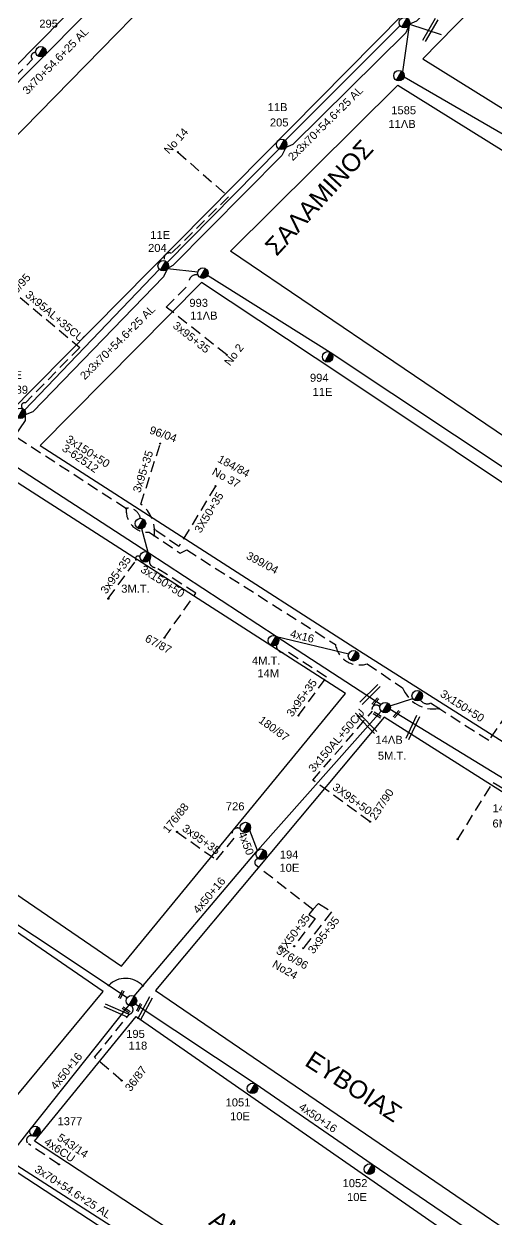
# Model space of a CAD drawing. Header units: millimetres. Extents: x 855 to 3091, y 750 to 2767.
# Drawn here: x 1525 to 1631.3, y 993.4 to 1262.2 of the extents above; entities that cross this region are included whole.
import ezdxf
from ezdxf.enums import TextEntityAlignment as Align

# ---------------------------------------------------------------- set-up
doc = ezdxf.new("R2010")
doc.units = ezdxf.units.MM
doc.linetypes.add('DASHED', pattern=[19.05, 12.7, -6.35])
for name, color, linetype, lineweight in [('3x150+50', 7, 'Continuous', 30), ('3x150+50 XLPE', 7, 'SYN_LINE', 30), ('3x150AL+50CU', 7, 'Continuous', 30), ('3X50+35', 7, 'Continuous', 30), ('3x70+54.6+25 AL', 7, 'SYN_LINE', 30), ('3x95+35', 7, 'Continuous', 30), ('3X95+50', 7, 'Continuous', 30), ('3x95AL+35CU', 7, 'Continuous', 30), ('4x16', 7, 'Continuous', 30), ('4x50', 7, 'Continuous', 30), ('4x50+16', 7, 'Continuous', 30), ('4x50+16AL', 7, 'Continuous', 30), ('4x6CU', 7, 'Continuous', 30), ('Υπόβαθρο ΔΕΗ', 7, 'Continuous', 30)]:
    doc.layers.add(name, color=color, linetype=linetype, lineweight=lineweight)
for name, color, linetype in [('TEXT ΚΑΛΩΔΙΩΝ', 7, 'Continuous'), ('Άγνωστα', 7, 'Continuous'), ('ΑΓΝΩΣΤΟ ΕΝΑΕΡΙΟ ΚΑΛΩΔΙΟ', 7, 'Continuous'), ('ΑΓΝΩΣΤΟ ΥΠΟΓΕΙΟ ΚΑΛΩΔΙΟ', 7, 'DASHED'), ('Μηχανική τομή', 7, 'Continuous'), ('Στύλος ΦΜ', 7, 'Continuous'), ('Στύλος ΦΜ @ 1', 7, 'Continuous'), ('Συνδέσεις', 7, 'Continuous'), ('Τομή', 7, 'Continuous')]:
    doc.layers.add(name, color=color, linetype=linetype)
doc.styles.add('arial', font='arial.ttf')
doc.styles.get("Standard").update_dxf_attribs({"font": 'arial.ttf'})
doc.linetypes.add('SYN_LINE', pattern='A,0.5,-0.0001,["/\\/\\/\\/",Standard,S=0.1,R=0,X=0,Y=-0.05],-0.25', length=0.7501)

# ---------------------------------------------------------------- blocks, each defined once
blk = doc.blocks.new('ΥΠΑΡΧΩΝ ΤΣΙΜΕΝΤΕΝΙΟΣ ΣΤΥΛΟΣ')
at = {"layer": 'Στύλος ΦΜ'}
blk.add_hatch(color=7, dxfattribs=at).paths.add_polyline_path([(-1.29, -2.28, 0.574793), (2.62, 0, 0.268822), (1.3, 2.27)])
at = {"layer": 'Στύλος ΦΜ', "color": 7}
blk.add_line((-1.29, -2.28), (1.3, 2.27), dxfattribs=at)
blk.add_circle((0, 0), 2.62, dxfattribs=at)
at = {"layer": 'Στύλος ΦΜ', "flags": 4}
for tag, p in [('ΑΡΙΘΜΟΣ', (-4.68, 8.05)), ('ΤΥΠΟΣ', (-4.91, 3.03))]:
    blk.add_attdef(tag, p, '', height=4, dxfattribs=at)
blk = doc.blocks.new('ΤΟΜΗ')
at = {"layer": 'Τομή', "ltscale": 40}
for p, q in [((-5.7, 0), (17.1, 0)), ((-5.7, -2.8), (17.1, -2.8))]:
    blk.add_line(p, q, dxfattribs=at)
blk = doc.blocks.new('ΜΗΧΑΝΙΚΗ ΤΟΜΗ')
at = {"layer": 'Μηχανική τομή', "ltscale": 40}
for p, q in [((-1.9, 0.8), (5.7, 0.8)), ((-1.9, -0.8), (5.7, -0.8))]:
    blk.add_line(p, q, dxfattribs=at)
blk = doc.blocks.new('_ΣΥΝΔΕΣΗ')
at = {"layer": 'Συνδέσεις', "linetype": 'SYN_LINE', "ltscale": 40}
blk.add_hatch(color=256, dxfattribs=at).paths.add_polyline_path([(0.5, 0, 1), (-0.5, 0, 1)])
at = {"layer": 'Συνδέσεις'}
blk.add_circle((0, 0), 0.5, dxfattribs=at)

msp = doc.modelspace()

# ---------------------------------------------------------------- linework, layer by layer
at = {"layer": '3x150+50', "color": 6, "linetype": 'DASHED', "lineweight": -3, "ltscale": 0.2}
for points in [[(1480.63, 1203.87, -0.604893), (1481.7, 1202.83), (1517.31, 1169.44, 0.006906), (1520.62, 1166.42), (1523.46, 1169.22), (1548.07, 1153.23, -0.414377), (1551.22, 1151.03, 15.734028)], [(1556.64, 1124.16), (1563.74, 1134.18), (1554.71, 1139.97, -0.538912), (1553.34, 1141.77, 15.799839)], [(1637.94, 1113.15), (1629.63, 1101.01), (1618.4, 1108.21), (1616.52, 1109.42, -0.357985), (1614.26, 1110.19, 84.278791)]]:
    msp.add_lwpolyline(points, format="xyb", dxfattribs=at)
at = {"layer": '3x150+50', "color": 173, "linetype": 'DASHED', "lineweight": -3, "ltscale": 0.2}
msp.add_lwpolyline([(1622.65, 1078.85), (1630.62, 1091.62), (1633.8, 1089.69, 0.634525), (1638.54, 1086.33, -1.881051)], format="xyb", dxfattribs=at)
at = {"layer": '3x150+50', "color": 5, "linetype": 'DASHED', "lineweight": -3, "ltscale": 0.2}
msp.add_lwpolyline([(1590.04, 1063.05), (1577.29, 1072.93, -0.733295), (1577.85, 1074.45, 4.698932)], format="xyb", dxfattribs=at)
at = {"layer": '3x150+50', "color": 30, "linetype": 'DASHED', "lineweight": -3, "ltscale": 0.2}
msp.add_lwpolyline([(1547.01, 1024.55), (1540.92, 1029.79), (1548.75, 1039.48, 0.577482), (1549.27, 1041.33, 21.61572)], format="xyb", dxfattribs=at)
at = {"layer": '3x150+50 XLPE', "color": 6, "linetype": 'DASHED', "lineweight": -3, "ltscale": 0.2}
msp.add_lwpolyline([(1548.07, 1153.23, 0.470907), (1553.18, 1147.93), (1560.16, 1143.21), (1561.65, 1143.91), (1595.12, 1122.66, 0.462281), (1602.29, 1118.31), (1610.22, 1112.89, 0.344706), (1618.4, 1108.21, 0.229457)], format="xyb", dxfattribs=at)
at = {"layer": '3x150AL+50CU', "color": 6, "linetype": 'DASHED', "lineweight": -3, "ltscale": 0.2}
msp.add_lwpolyline([(1590.03, 1092.15), (1603.45, 1107.64, -0.989424), (1605.14, 1108.52, -14.858723)], format="xyb", dxfattribs=at)
at = {"layer": '3X50+35', "color": 6, "linetype": 'DASHED', "lineweight": -3, "ltscale": 0.2}
msp.add_lwpolyline([(1568.12, 1158.24), (1559.9, 1144.68), (1554.39, 1148.51)], dxfattribs=at)
at = {"layer": '3X50+35', "color": 6, "linetype": 'Continuous', "lineweight": -3, "ltscale": 0.2}
msp.add_lwpolyline([(1551.48, 1148.69), (1552.9, 1143.38)], dxfattribs=at)
at = {"layer": '3X50+35', "color": 5, "linetype": 'DASHED', "lineweight": -3, "ltscale": 0.2}
msp.add_lwpolyline([(1590.04, 1063.05), (1589.15, 1061.88), (1590.56, 1061.04), (1585.84, 1054.75)], dxfattribs=at)
at = {"layer": '3x70+54.6+25 AL', "color": 1, "linetype": 'SYN_LINE', "lineweight": -3, "ltscale": 15}
msp.add_lwpolyline([(1483.29, 1209.6), (1507.19, 1232.59), (1529.73, 1255.17), (1554.02, 1279.78), (1578.29, 1304.36), (1599.08, 1327.14)], dxfattribs=at)
at = {"layer": '3x70+54.6+25 AL', "color": 30, "linetype": 'SYN_LINE', "lineweight": -3, "ltscale": 15}
for points in [[(1630.6, 1282.48), (1631.12, 1280.94), (1613.35, 1262.85), (1611.8, 1262.16), (1611, 1260.24), (1585.52, 1235.08), (1583.99, 1234.42), (1583.05, 1232.58), (1558.57, 1207.86), (1557.37, 1207.22), (1556.42, 1205.3), (1527.02, 1174.97), (1525.33, 1174.27)], [(1522.36, 1006.23), (1547.81, 989.84)]]:
    msp.add_lwpolyline(points, dxfattribs=at)
at = {"layer": '3x70+54.6+25 AL', "color": 27, "linetype": 'SYN_LINE', "lineweight": -3, "ltscale": 15}
for points in [[(1609.68, 1261.86), (1583.84, 1235.97)], [(1582.45, 1234.09), (1557.27, 1208.57)], [(1555.5, 1207.02), (1525.13, 1175.37)]]:
    msp.add_lwpolyline(points, dxfattribs=at)
at = {"layer": '3x70+54.6+25 AL', "color": 85, "linetype": 'SYN_LINE', "lineweight": -3, "ltscale": 10}
msp.add_lwpolyline([(1611.71, 1261.94), (1610.22, 1251.44)], dxfattribs=at)
at = {"layer": '3x70+54.6+25 AL', "color": 85, "linetype": 'SYN_LINE', "lineweight": -3, "ltscale": 15}
msp.add_lwpolyline([(1610.57, 1250.34), (1640, 1233.27), (1670.51, 1213.84), (1685.04, 1204.63), (1700.08, 1194.62)], dxfattribs=at)
at = {"layer": '3x70+54.6+25 AL', "color": 27, "linetype": 'SYN_LINE', "lineweight": -3, "ltscale": 7}
msp.add_lwpolyline([(1557.37, 1207.22), (1564.14, 1206.44)], dxfattribs=at)
at = {"layer": '3x70+54.6+25 AL', "color": 30, "linetype": 'SYN_LINE', "lineweight": -3, "ltscale": 10}
msp.add_lwpolyline([(1525.33, 1174.27), (1525.27, 1173.04), (1520.33, 1165.75), (1519.1, 1165.67)], dxfattribs=at)
at = {"layer": '3x70+54.6+25 AL', "color": 6, "linetype": 'SYN_LINE', "lineweight": -3, "ltscale": 7}
msp.add_lwpolyline([(1607.42, 1108.83), (1612.54, 1110.46)], dxfattribs=at)
at = {"layer": '3x95+35', "color": 1, "linetype": 'DASHED', "lineweight": -3, "ltscale": 0.2}
msp.add_lwpolyline([(1506.21, 1261.16), (1520.32, 1247.5), (1526.95, 1254.29, -0.774544), (1527.68, 1255.74, 53.293335)], format="xyb", dxfattribs=at)
at = {"layer": '3x95+35', "color": 27, "linetype": 'DASHED', "lineweight": -3, "ltscale": 0.2}
msp.add_lwpolyline([(1570.69, 1187.76), (1557.03, 1198.53), (1562.24, 1203.67, -0.581143), (1564.18, 1205.77, 23.07258)], format="xyb", dxfattribs=at)
at = {"layer": '3x95+35', "color": 6, "linetype": 'DASHED', "lineweight": -3, "ltscale": 0.2}
msp.add_lwpolyline([(1554.32, 1147.16, 0.277465), (1551.34, 1154.19), (1555.7, 1167.83)], format="xyb", dxfattribs=at)
at = {"layer": '3x95+35', "color": 62, "linetype": 'DASHED', "lineweight": -3, "ltscale": 0.2}
for points in [[(1544.01, 1132.95), (1550.24, 1141.54, -0.952624), (1551.14, 1142.35, -97.188798)], [(1586.83, 1106.65), (1593.11, 1115.3), (1584.16, 1121.11, -0.655466), (1581.86, 1122.53, 1359.881567)]]:
    msp.add_lwpolyline(points, format="xyb", dxfattribs=at)
at = {"layer": '3x95+35', "color": 5, "linetype": 'DASHED', "lineweight": -3, "ltscale": 0.2}
msp.add_lwpolyline([(1559.45, 1080.5), (1568.34, 1074.2), (1572.38, 1079.12, -0.95658), (1573.72, 1081.21, -0.624564)], format="xyb", dxfattribs=at)
msp.add_lwpolyline([(1590.04, 1063.05), (1591.34, 1064.41), (1594.26, 1062.49), (1587.85, 1054.32)], dxfattribs=at)
at = {"layer": '3X95+50', "color": 6, "linetype": 'DASHED', "lineweight": -3, "ltscale": 0.2}
msp.add_lwpolyline([(1602.93, 1082.78), (1590.03, 1092.15)], dxfattribs=at)
at = {"layer": '3x95AL+35CU', "color": 27, "linetype": 'DASHED', "lineweight": -3, "ltscale": 0.2}
msp.add_lwpolyline([(1524.17, 1200.67), (1537.57, 1189.44), (1525.36, 1176.98, 0.867167), (1524.79, 1175.66, 12.335044)], format="xyb", dxfattribs=at)
at = {"layer": '4x16', "color": 62, "linetype": 'Continuous', "lineweight": -3, "ltscale": 0.2}
msp.add_lwpolyline([(1581.88, 1124.45), (1598.13, 1120.57)], dxfattribs=at)
at = {"layer": '4x50', "color": 5, "linetype": 'Continuous', "lineweight": -3, "ltscale": 0.2}
msp.add_lwpolyline([(1577.6, 1076.31), (1575.84, 1080.83)], dxfattribs=at)
at = {"layer": '4x50+16', "color": 5, "linetype": 'Continuous', "lineweight": -3, "ltscale": 0.2}
for points in [[(1549.81, 1043.52), (1577.6, 1076.31), (1605.42, 1107.67)], [(1506.49, 1070.97), (1548.28, 1043.21)]]:
    msp.add_lwpolyline(points, dxfattribs=at)
at = {"layer": '4x50+16', "color": 173, "linetype": 'Continuous', "lineweight": -3, "ltscale": 0.2}
msp.add_lwpolyline([(1607.43, 1108.07), (1637.13, 1089.98), (1673.71, 1066.82), (1703.59, 1047.37)], dxfattribs=at)
at = {"layer": '4x50+16', "color": 30, "lineweight": -3, "ltscale": 0.2}
msp.add_lwpolyline([(1521.9, 1007.8), (1526.47, 1013.66), (1548.64, 1041.48)], dxfattribs=at)
at = {"layer": '4x50+16', "color": 1, "lineweight": -3, "ltscale": 0.2}
msp.add_lwpolyline([(1682.05, 954.8), (1652.77, 971.49), (1629.7, 987.77), (1603.37, 1005.66), (1577.05, 1023.82), (1550.09, 1041.71)], dxfattribs=at)
at = {"layer": '4x50+16AL', "color": 27, "linetype": 'Continuous', "lineweight": -3, "ltscale": 0.2}
msp.add_lwpolyline([(1566.37, 1205.7), (1593.97, 1188.35), (1635.82, 1160.6), (1672.25, 1135.48), (1706.91, 1112.45), (1733.51, 1092.87)], dxfattribs=at)
at = {"layer": '4x6CU', "color": 30, "linetype": 'DASHED', "lineweight": -3, "ltscale": 0.2}
msp.add_lwpolyline([(1532.91, 1005.69), (1526.04, 1010.33, -0.881355), (1526.94, 1012.11, -1.19337)], format="xyb", dxfattribs=at)
at = {"layer": 'ΑΓΝΩΣΤΟ ΕΝΑΕΡΙΟ ΚΑΛΩΔΙΟ', "color": 62, "linetype": 'Continuous', "lineweight": -3, "ltscale": 0.2}
msp.add_lwpolyline([(1518.97, 1165.35), (1552.9, 1143.38), (1581.77, 1124.52), (1605.4, 1109.18)], dxfattribs=at)
at = {"layer": 'ΑΓΝΩΣΤΟ ΥΠΟΓΕΙΟ ΚΑΛΩΔΙΟ', "color": 27, "linetype": 'DASHED', "lineweight": -3, "ltscale": 0.2}
msp.add_lwpolyline([(1559.64, 1233.38), (1571.06, 1223.34), (1558.2, 1210.62, 0.682212), (1556.67, 1208.96, -6.397365)], format="xyb", dxfattribs=at)
at = {"layer": 'Υπόβαθρο ΔΕΗ', "lineweight": -3}
for points in [[(1537.98, 1384.52), (1597.36, 1327.92), (1482.18, 1211.23), (1421.42, 1267.06)], [(1605.02, 1320.45), (1635.87, 1290.24), (1521.61, 1174.65), (1490.14, 1203.13)], [(1643.81, 1284.04), (1614.77, 1254.38), (1773.6, 1155.54), (1788.44, 1178.85)], [(1769.04, 1148.93), (1736.96, 1099.09), (1571.51, 1211.13), (1609.19, 1248.41)], [(1708.22, 1053.32), (1732.45, 1091.78), (1697.24, 1115.98), (1596.99, 1182.85), (1564.95, 1204.08), (1528.64, 1167.36), (1600.57, 1121.19), (1647.79, 1091.28)], [(1521.63, 1160.28), (1466.26, 1105.44), (1546.98, 1050.31), (1597.37, 1111.58)], [(1655.32, 976.15), (1702.71, 1045.13), (1606.09, 1106.27), (1554.66, 1044.85)], [(1527.43, 1010.9), (1550.31, 1038.99), (1651.03, 969.02), (1642.53, 935.34)], [(1640.61, 927.42), (1630.41, 888.55), (1497.54, 974.21), (1521.8, 1005.06)]]:
    msp.add_lwpolyline(points, close=True, dxfattribs=at)
for points in [[(1611.8, 1262.16), (1618.94, 1259.83)], [(1460.47, 1101.23), (1402.66, 1036.33), (1489.16, 979.92), (1542.87, 1044.63)], [(1542.87, 1044.63), (1460.47, 1101.23)]]:
    msp.add_lwpolyline(points, dxfattribs=at)
msp.add_arc((1547.87, 1042.26), 5.29, 42.5091, 135.326, dxfattribs=at)

# ---------------------------------------------------------------- block references
at = {"layer": 'Μηχανική τομή', "lineweight": -3, "xscale": 0.25, "yscale": 0.25, "zscale": 0.25}
for p, rotation in [((1603.77, 1109.47), 47.88416411985654), ((1608.6, 1106.61), 47.88416411985654), ((1604.12, 1107.07), 329.018096811791), ((1546.79, 1043.54), 64.42578626019542), ((1548.39, 1040.12), 145.4579805752666), ((1550.79, 1040.58), 64.42578626019542)]:
    msp.add_blockref('ΜΗΧΑΝΙΚΗ ΤΟΜΗ', p, dxfattribs=dict(at, rotation=rotation))
at = {"layer": 'Στύλος ΦΜ @ 1', "lineweight": -3, "ltscale": 40}
ref = msp.add_blockref('ΥΠΑΡΧΩΝ ΤΣΙΜΕΝΤΕΝΙΟΣ ΣΤΥΛΟΣ', (1610.67, 1262.5), dxfattribs=dict(at, xscale=0.449999999999818, yscale=0.449999999999818, zscale=0.449999999999818))
ref.add_attrib('ΤΥΠΟΣ', '206', (1606.67, 1265.5), dxfattribs={"layer": 'Στύλος ΦΜ', "height": 1.8, "rotation": 360, "flags": 4})
ref.add_attrib('ΑΡΙΘΜΟΣ', '11M', (1606.23, 1268.85), dxfattribs={"layer": 'Στύλος ΦΜ', "height": 1.8, "rotation": 360, "flags": 4})
ref = msp.add_blockref('ΥΠΑΡΧΩΝ ΤΣΙΜΕΝΤΕΝΙΟΣ ΣΤΥΛΟΣ', (1528.84, 1255.95), dxfattribs=dict(at, xscale=0.4499999999998182, yscale=0.4499999999998182, zscale=0.4499999999998182))
ref.add_attrib('ΤΥΠΟΣ', '295', (1528.48, 1261.37), dxfattribs={"layer": 'Στύλος ΦΜ', "height": 1.8, "rotation": 360, "flags": 4})
ref = msp.add_blockref('ΥΠΑΡΧΩΝ ΤΣΙΜΕΝΤΕΝΙΟΣ ΣΤΥΛΟΣ', (1609.42, 1250.58), dxfattribs=dict(at, xscale=0.4499999999998181, yscale=0.4499999999998181, zscale=0.4499999999998181))
ref.add_attrib('ΤΥΠΟΣ', '1585', (1607.69, 1241.89), dxfattribs={"layer": 'Στύλος ΦΜ', "height": 1.8, "flags": 4})
ref.add_attrib('ΑΡΙΘΜΟΣ', '11ΛΒ', (1607.05, 1238.81), dxfattribs={"layer": 'Στύλος ΦΜ', "height": 1.8, "flags": 4})
ref = msp.add_blockref('ΥΠΑΡΧΩΝ ΤΣΙΜΕΝΤΕΝΙΟΣ ΣΤΥΛΟΣ', (1583.03, 1235.11), dxfattribs=dict(at, xscale=0.449999999999818, yscale=0.449999999999818, zscale=0.449999999999818))
ref.add_attrib('ΤΥΠΟΣ', '205', (1580.37, 1239.15), dxfattribs={"layer": 'Στύλος ΦΜ', "height": 1.8, "rotation": 360, "flags": 4})
ref.add_attrib('ΑΡΙΘΜΟΣ', '11B', (1579.87, 1242.6), dxfattribs={"layer": 'Στύλος ΦΜ', "height": 1.8, "rotation": 360, "flags": 4})
ref = msp.add_blockref('ΥΠΑΡΧΩΝ ΤΣΙΜΕΝΤΕΝΙΟΣ ΣΤΥΛΟΣ', (1556.36, 1207.82), dxfattribs=dict(at, xscale=0.449999999999818, yscale=0.449999999999818, zscale=0.449999999999818))
ref.add_attrib('ΤΥΠΟΣ', '204', (1552.96, 1210.93), dxfattribs={"layer": 'Στύλος ΦΜ', "height": 1.8, "rotation": 360, "flags": 4})
ref.add_attrib('ΑΡΙΘΜΟΣ', '11E', (1553.45, 1213.84), dxfattribs={"layer": 'Στύλος ΦΜ', "height": 1.8, "rotation": 360, "flags": 4})
ref = msp.add_blockref('ΥΠΑΡΧΩΝ ΤΣΙΜΕΝΤΕΝΙΟΣ ΣΤΥΛΟΣ', (1565.29, 1206.17), dxfattribs=dict(at, xscale=0.449999999999818, yscale=0.449999999999818, zscale=0.449999999999818))
ref.add_attrib('ΤΥΠΟΣ', '11ΛΒ', (1562.44, 1195.71), dxfattribs={"layer": 'Στύλος ΦΜ', "height": 1.8, "flags": 4})
ref.add_attrib('ΑΡΙΘΜΟΣ', '993', (1562.25, 1198.58), dxfattribs={"layer": 'Στύλος ΦΜ', "height": 1.8, "flags": 4})
ref = msp.add_blockref('ΥΠΑΡΧΩΝ ΤΣΙΜΕΝΤΕΝΙΟΣ ΣΤΥΛΟΣ', (1593.38, 1187.33), dxfattribs=dict(at, xscale=0.4499999999998179, yscale=0.4499999999998179, zscale=0.4499999999998179))
ref.add_attrib('ΤΥΠΟΣ', '11E', (1589.98, 1178.56), dxfattribs={"layer": 'Στύλος ΦΜ', "height": 1.8, "rotation": 360, "flags": 4})
ref.add_attrib('ΑΡΙΘΜΟΣ', '994', (1589.39, 1181.73), dxfattribs={"layer": 'Στύλος ΦΜ', "height": 1.8, "rotation": 360, "flags": 4})
ref = msp.add_blockref('ΥΠΑΡΧΩΝ ΤΣΙΜΕΝΤΕΝΙΟΣ ΣΤΥΛΟΣ', (1524.21, 1174.64), dxfattribs=dict(at, xscale=0.449999999999818, yscale=0.449999999999818, zscale=0.449999999999818))
ref.add_attrib('ΤΥΠΟΣ', '1589', (1520.35, 1179.04), dxfattribs={"layer": 'Στύλος ΦΜ', "height": 1.8, "rotation": 360, "flags": 4})
ref.add_attrib('ΑΡΙΘΜΟΣ', '11E', (1520.1, 1182.38), dxfattribs={"layer": 'Στύλος ΦΜ', "height": 1.8, "rotation": 360, "flags": 4})
at = {"layer": 'Στύλος ΦΜ @ 1', "lineweight": -3, "ltscale": 40, "xscale": 0.4499999999998181, "yscale": 0.4499999999998181, "zscale": 0.4499999999998181}
for p in [(1551.25, 1149.85), (1599.21, 1120.09), (1613.53, 1111.11)]:
    msp.add_blockref('ΥΠΑΡΧΩΝ ΤΣΙΜΕΝΤΕΝΙΟΣ ΣΤΥΛΟΣ', p, dxfattribs=at)
at = {"layer": 'Στύλος ΦΜ @ 1', "lineweight": -3, "ltscale": 40}
ref = msp.add_blockref('ΥΠΑΡΧΩΝ ΤΣΙΜΕΝΤΕΝΙΟΣ ΣΤΥΛΟΣ', (1552.31, 1142.35), dxfattribs=dict(at, xscale=0.4499999999998181, yscale=0.4499999999998181, zscale=0.4499999999998181))
ref.add_attrib('ΤΥΠΟΣ', '3M.T.', (1546.92, 1134.3), dxfattribs={"layer": 'Στύλος ΦΜ', "height": 1.8, "flags": 4})
ref = msp.add_blockref('ΥΠΑΡΧΩΝ ΤΣΙΜΕΝΤΕΝΙΟΣ ΣΤΥΛΟΣ', (1581.18, 1123.5), dxfattribs=dict(at, xscale=0.4499999999998181, yscale=0.4499999999998181, zscale=0.4499999999998181))
ref.add_attrib('ΤΥΠΟΣ', '4M.T.', (1576.34, 1118.12), dxfattribs={"layer": 'Στύλος ΦΜ', "height": 1.8, "flags": 4})
ref.add_attrib('ΑΡΙΘΜΟΣ', '14M', (1577.56, 1115.28), dxfattribs={"layer": 'Στύλος ΦΜ', "height": 1.8, "flags": 4})
ref = msp.add_blockref('ΥΠΑΡΧΩΝ ΤΣΙΜΕΝΤΕΝΙΟΣ ΣΤΥΛΟΣ', (1606.31, 1108.44), dxfattribs=dict(at, xscale=0.4499999999998179, yscale=0.4499999999998179, zscale=0.4499999999998179))
ref.add_attrib('ΤΥΠΟΣ', '14ΛΒ', (1604.13, 1100.3), dxfattribs={"layer": 'Στύλος ΦΜ', "height": 1.8, "rotation": 360, "flags": 4})
ref.add_attrib('ΑΡΙΘΜΟΣ', '5M.T.', (1604.68, 1096.73), dxfattribs={"layer": 'Στύλος ΦΜ', "height": 1.8, "rotation": 360, "flags": 4})
ref = msp.add_blockref('ΥΠΑΡΧΩΝ ΤΣΙΜΕΝΤΕΝΙΟΣ ΣΤΥΛΟΣ', (1636.54, 1088.96), dxfattribs=dict(at, xscale=0.449999999999818, yscale=0.449999999999818, zscale=0.449999999999818))
ref.add_attrib('ΤΥΠΟΣ', '14M', (1630.49, 1084.9), dxfattribs={"layer": 'Στύλος ΦΜ', "height": 1.8, "flags": 4})
ref.add_attrib('ΑΡΙΘΜΟΣ', '6M.T.', (1630.47, 1081.48), dxfattribs={"layer": 'Στύλος ΦΜ', "height": 1.8, "flags": 4})
ref = msp.add_blockref('ΥΠΑΡΧΩΝ ΤΣΙΜΕΝΤΕΝΙΟΣ ΣΤΥΛΟΣ', (1574.86, 1081.48), dxfattribs=dict(at, xscale=0.449999999999818, yscale=0.449999999999818, zscale=0.449999999999818))
ref.add_attrib('ΤΥΠΟΣ', '726', (1570.46, 1085.35), dxfattribs={"layer": 'Στύλος ΦΜ', "height": 1.8, "flags": 4})
ref = msp.add_blockref('ΥΠΑΡΧΩΝ ΤΣΙΜΕΝΤΕΝΙΟΣ ΣΤΥΛΟΣ', (1578.43, 1075.47), dxfattribs=dict(at, xscale=0.449999999999818, yscale=0.449999999999818, zscale=0.449999999999818))
ref.add_attrib('ΤΥΠΟΣ', '194', (1582.61, 1074.5), dxfattribs={"layer": 'Στύλος ΦΜ', "height": 1.8, "flags": 4})
ref.add_attrib('ΑΡΙΘΜΟΣ', '10E', (1582.53, 1071.52), dxfattribs={"layer": 'Στύλος ΦΜ', "height": 1.8, "flags": 4})
ref = msp.add_blockref('ΥΠΑΡΧΩΝ ΤΣΙΜΕΝΤΕΝΙΟΣ ΣΤΥΛΟΣ', (1549.22, 1042.5), dxfattribs=dict(at, xscale=0.4499999999998181, yscale=0.4499999999998181, zscale=0.4499999999998181))
ref.add_attrib('ΤΥΠΟΣ', '195', (1548.03, 1034.16), dxfattribs={"layer": 'Στύλος ΦΜ', "height": 1.8, "flags": 4})
ref.add_attrib('ΑΡΙΘΜΟΣ', '118', (1548.58, 1031.53), dxfattribs={"layer": 'Στύλος ΦΜ', "height": 1.8, "flags": 4})
ref = msp.add_blockref('ΥΠΑΡΧΩΝ ΤΣΙΜΕΝΤΕΝΙΟΣ ΣΤΥΛΟΣ', (1576.46, 1022.8), dxfattribs=dict(at, xscale=0.4499999999998181, yscale=0.4499999999998181, zscale=0.4499999999998181))
ref.add_attrib('ΤΥΠΟΣ', '1051', (1570.4, 1018.75), dxfattribs={"layer": 'Στύλος ΦΜ', "height": 1.8, "flags": 4})
ref.add_attrib('ΑΡΙΘΜΟΣ', '10E', (1571.42, 1015.65), dxfattribs={"layer": 'Στύλος ΦΜ', "height": 1.8, "flags": 4})
ref = msp.add_blockref('ΥΠΑΡΧΩΝ ΤΣΙΜΕΝΤΕΝΙΟΣ ΣΤΥΛΟΣ', (1527.52, 1013.13), dxfattribs=dict(at, xscale=0.4499999999998181, yscale=0.4499999999998181, zscale=0.4499999999998181))
ref.add_attrib('ΑΡΙΘΜΟΣ', '1377', (1532.58, 1014.53), dxfattribs={"layer": 'Στύλος ΦΜ', "height": 1.8, "flags": 4})
ref = msp.add_blockref('ΥΠΑΡΧΩΝ ΤΣΙΜΕΝΤΕΝΙΟΣ ΣΤΥΛΟΣ', (1602.78, 1004.64), dxfattribs=dict(at, xscale=0.4499999999998181, yscale=0.4499999999998181, zscale=0.4499999999998181))
ref.add_attrib('ΤΥΠΟΣ', '1052', (1596.73, 1000.59), dxfattribs={"layer": 'Στύλος ΦΜ', "height": 1.8, "flags": 4})
ref.add_attrib('ΑΡΙΘΜΟΣ', '10E', (1597.74, 997.48), dxfattribs={"layer": 'Στύλος ΦΜ', "height": 1.8, "flags": 4})
at = {"layer": 'Συνδέσεις', "lineweight": -3, "xscale": 0.25, "yscale": 0.25, "zscale": 0.25}
for p in [(1559.64, 1233.38), (1570.69, 1187.77), (1555.7, 1167.83), (1568.12, 1158.25), (1548.07, 1153.23), (1554.39, 1148.51), (1554.32, 1147.16), (1544.01, 1132.95), (1556.64, 1124.17), (1618.4, 1108.22), (1586.83, 1106.65), (1559.46, 1080.51), (1602.93, 1082.78), (1622.65, 1078.85), (1590.04, 1063.05), (1585.84, 1054.76), (1587.85, 1054.32), (1544.11, 1045.98), (1551.77, 1045.84), (1547.01, 1024.56), (1532.91, 1005.7)]:
    msp.add_blockref('_ΣΥΝΔΕΣΗ', p, dxfattribs=at)
at = {"layer": 'Τομή', "lineweight": -3}
for p, xscale, yscale, zscale, rotation in [((1615.49, 1259.81), 0.2499999999999999, 0.2499999999999999, 0.2499999999999999, 59.79542604322948), ((1601.64, 1110.67), 0.25, 0.25, 0.25, 44.36125664814995), ((1601.45, 1106.14), 0.2499999999999999, 0.2499999999999999, 0.2499999999999999, 314.5760563533563), ((1611.64, 1102.85), 0.2499999999999999, 0.2499999999999999, 0.2499999999999999, 64.81263977977558), ((1551.31, 1039.72), 0.2499999999999999, 0.2499999999999999, 0.2499999999999999, 61.29162232959218), ((1547, 1039.42), 0.2499999999999999, 0.2499999999999999, 0.2499999999999999, 156.3317142002007)]:
    msp.add_blockref('ΤΟΜΗ', p, dxfattribs=dict(at, xscale=xscale, yscale=yscale, zscale=zscale, rotation=rotation))

# ---------------------------------------------------------------- texts
at = {"lineweight": -3, "ltscale": 40, "char_height": 4, "width": 65.6312, "attachment_point": 1, "style": 'arial'}
for s, insert, rotation in [('ΣAΛAMINOΣ', (1578.93, 1212.49), 47.503), ('EYBOIAΣ', (1590.13, 1031.48), 327.2143), ('ANAΓENNHΣEΩΣ', (1568.56, 995.67), 327.1429)]:
    msp.add_mtext(s, dxfattribs=dict(at, insert=insert, rotation=rotation))
at = {"layer": 'TEXT ΚΑΛΩΔΙΩΝ', "linetype": 'Continuous', "lineweight": -3, "ltscale": 0.2}
for s, rotation, p in [('3x70+54.6+25 AL', 45.3664, (1532.12, 1253.9)), ('2x3x70+54.6+25 AL', 44.635, (1592.9, 1239.84)), ('3x95AL+35CU', 320.0163, (1532.03, 1196.44)), ('2x3x70+54.6+25 AL', 44.635, (1546.09, 1190.6)), ('3x95+35', 321.7554, (1562.74, 1191.73)), ('3x150+50', 326.9772, (1539.43, 1166.09)), ('3x95+35', 72.2935, (1551.81, 1161.55)), ('3X50+35', 58.7817, (1566.65, 1152.34)), ('3x95+35', 54.0593, (1545.67, 1138.3)), ('3x150+50', 327.3438, (1556.24, 1136.85)), ('4x16', 345.8152, (1587.66, 1124.52)), ('3x95+35', 54.0405, (1587.52, 1110.66)), ('3x150+50', 327.3061, (1623.69, 1108.84)), ('3x150AL+50CU', 49.0793, (1595.38, 1101.07)), ('3X95+50', 324.0137, (1598.93, 1087.91)), ('3x95+35', 324.6318, (1564.94, 1078.82)), ('4x50', 291.2989, (1575.04, 1077.92)), ('4x50+16', 49.7107, (1566.7, 1066.23)), ('3X50+35', 53.0834, (1585.77, 1057.65)), ('3x95+35', 51.8966, (1592.47, 1057.29)), ('4x50+16', 51.4442, (1534.57, 1026.72)), ('4x50+16', 325.391, (1591.23, 1016.22)), ('4x6CU', 325.9559, (1533.08, 1008.96)), ('3x70+54.6+25 AL', 327.2227, (1536.06, 999.55))]:
    msp.add_text(s, height=1.8, rotation=rotation, dxfattribs=at).set_placement(p, align=Align.MIDDLE_CENTER)
at = {"layer": 'Άγνωστα', "lineweight": -3, "ltscale": 40, "char_height": 1.8, "width": 12.7137, "attachment_point": 1, "style": 'arial'}
for s, insert, rotation in [('No 14', (1556.34, 1234), 48.4059), ('9/95', (1522.1, 1202.64), 48.4059), ('No 2', (1569.95, 1186.26), 52.6491), ('96/04', (1553.7, 1171.84), 340.701), ('3-62512', (1534.43, 1167.85), 325.5691), ('184/84', (1569.29, 1165.38), 331.7777), ('No 37', (1568.03, 1162.54), 331.7777), ('399/04', (1575.74, 1143.63), 331.7777), ('67/87', (1552.94, 1125.02), 331.7777), ('180/87', (1578.72, 1106.72), 323.9154), ('237/90', (1602.66, 1083.97), 56.9268), ('176/88', (1556.08, 1081.15), 51.7895), ('376/96', (1582.53, 1054.82), 330.6239), ('No24', (1581.61, 1051.76), 330.6239), ('36/87', (1547.59, 1023.02), 53.1564), ('543/14', (1533.34, 1012.81), 326)]:
    msp.add_mtext(s, dxfattribs=dict(at, insert=insert, rotation=rotation))

doc.saveas('drawing.dxf')
